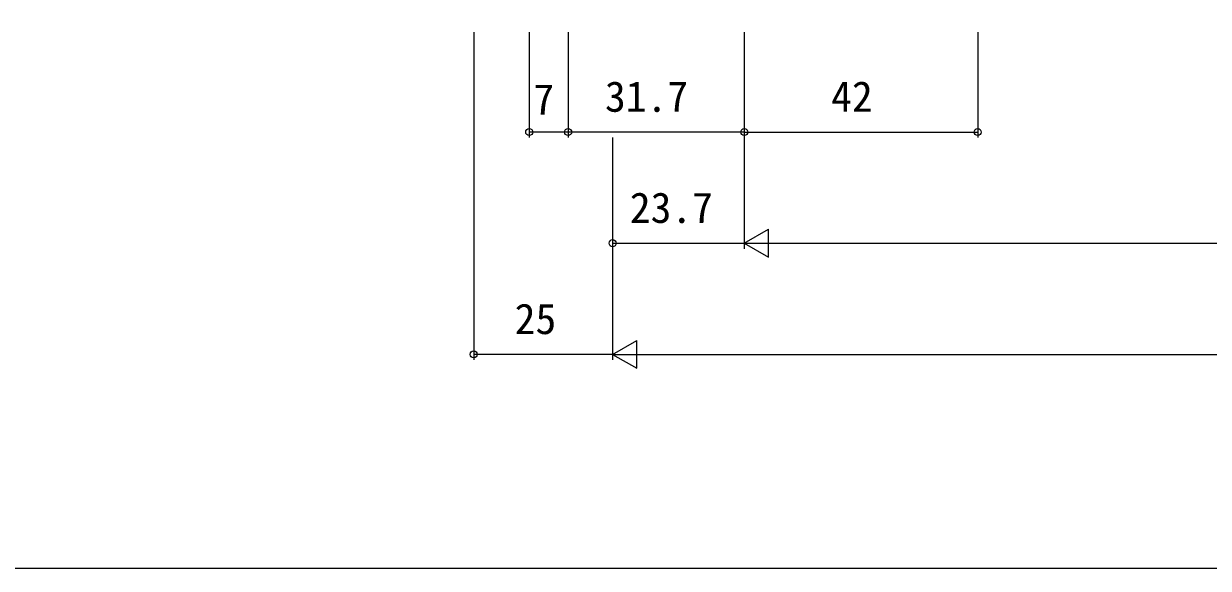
# Model space of a CAD drawing. Units: millimetres, scale not verified. Extents: x -437 to 438, y -331 to 329.
# Drawn here: x -125.3 to 87.9, y -331.2 to -233.2 of the extents above; entities that cross this region are included whole.
import ezdxf
from ezdxf.enums import TextEntityAlignment as Align

# ---------------------------------------------------------------- set-up
doc = ezdxf.new("R2010")
doc.units = ezdxf.units.MM
doc.header["$LTSCALE"] = 2
doc.layers.add('0-7_YKK_D', color=6, linetype='Continuous')
doc.layers.add('0-8_YKK_ZWAK', color=7, linetype='Continuous')
doc.styles.add('ＭＳ ゴシック', font='')
doc.styles.get('ＭＳ ゴシック').set_extended_font_data('MS Gothic')

msp = doc.modelspace()

# ---------------------------------------------------------------- linework, layer by layer
at = {"layer": '0-7_YKK_D'}
for p, q in [((-44.3, -234.7), (-44.3, -293.7)), ((-34.301, -234.7), (-34.301, -253.7)), ((-27.3, -234.7), (-27.3, -253.7)), ((-27.3, -234.7), (-27.3, -253.7)), ((4.4, -234.7), (4.4, -273.7)), ((4.4, -234.7), (4.4, -253.7)), ((4.4, -234.7), (4.4, -273.7)), ((4.4, -234.7), (4.4, -253.7)), ((46.4, -234.7), (46.4, -253.7)), ((-27.3, -252.7), (-34.301, -252.7)), ((4.4, -252.7), (-27.3, -252.7)), ((4.4, -252.7), (46.4, -252.7)), ((-19.3, -253.7), (-19.3, -293.7)), ((-19.3, -253.7), (-19.3, -273.7)), ((-19.3, -253.7), (-19.3, -293.7)), ((4.4, -272.7), (8.73, -270.2)), ((8.73, -275.2), (8.73, -270.2)), ((-19.3, -272.7), (4.4, -272.7)), ((4.4, -272.7), (8.73, -275.2)), ((4.4, -272.7), (13.06, -272.7)), ((9.4, -272.7), (299.4, -272.7)), ((-19.3, -292.7), (-14.97, -290.2)), ((-14.97, -295.2), (-14.97, -290.2)), ((-19.3, -292.7), (-44.3, -292.7)), ((-19.3, -292.7), (-14.97, -295.2)), ((-19.3, -292.7), (-10.64, -292.7)), ((-14.3, -292.7), (323.1, -292.7))]:
    msp.add_line(p, q, dxfattribs=at)
for centre in [(-34.301, -252.7), (-27.3, -252.7), (-27.3, -252.7), (4.4, -252.7), (4.4, -252.7), (46.4, -252.7), (-19.3, -272.7), (-44.3, -292.7)]:
    msp.add_circle(centre, 0.637, dxfattribs=at)
at = {"layer": '0-8_YKK_ZWAK'}
msp.add_lwpolyline([(-436.9, -331.2), (438.1, -331.2), (438.1, 293.8)], dxfattribs=at)

# ---------------------------------------------------------------- texts
at = {"layer": '0-7_YKK_D', "style": 'ＭＳ ゴシック'}
for s, p in [('7', (-33.549, -251.2)), ('31.7', (-20.676, -250.7)), ('42', (20.031, -250.7)), ('23.7', (-16.199, -270.7)), ('25', (-36.921, -290.7))]:
    msp.add_text(s, height=5.499, dxfattribs=at).set_placement(p, align=Align.BOTTOM_LEFT)

doc.saveas('drawing.dxf')
